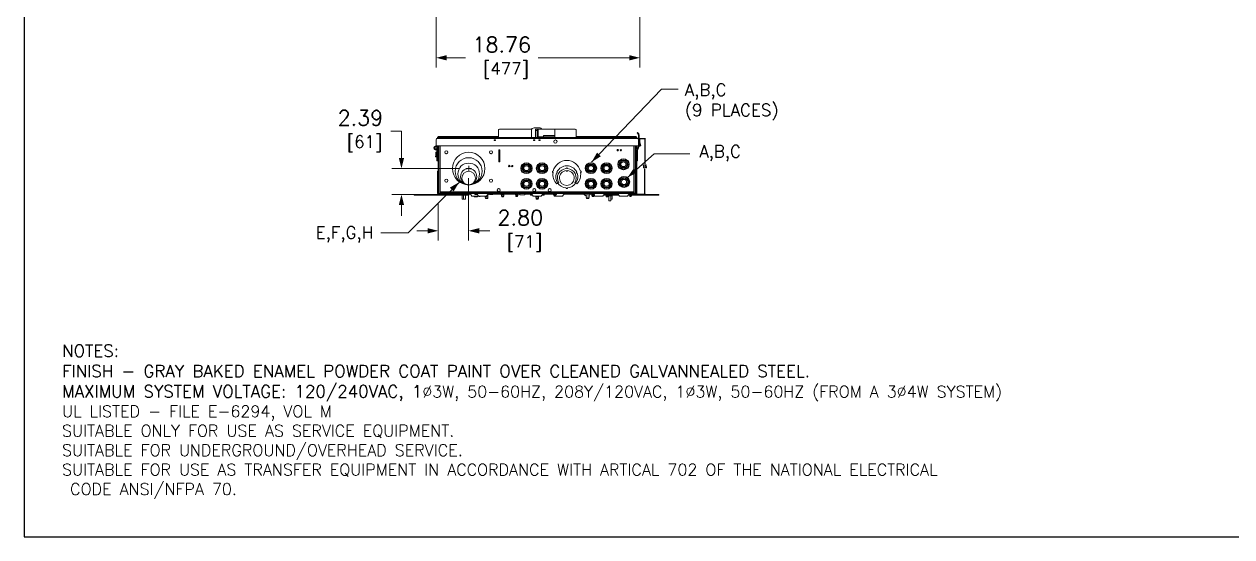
# Model space of a CAD drawing. Header units: inches. Extents: x -79 to 230, y -73 to 141.
# Drawn here: x 0 to 111.2, y 0 to 47.2 of the extents above; entities that cross this region are included whole.
import ezdxf

# ---------------------------------------------------------------- set-up
doc = ezdxf.new("R2010")
doc.units = ezdxf.units.IN
doc.header["$MEASUREMENT"] = 0
doc.linetypes.add('CENTER2', pattern=[1.125, 0.75, -0.125, 0.125, -0.125])
for name, color, linetype, lineweight in [('CENTER1', 2, 'CENTER2', 20), ('CONTINUOUS1', 7, 'Continuous', 20), ('DIM', 2, 'Continuous', 20), ('TEXT1', 3, 'Continuous', 20)]:
    doc.layers.add(name, color=color, linetype=linetype, lineweight=lineweight)
doc.layers.add('VIEWPORT', color=9, linetype='Continuous', plot=False)
doc.styles.add('RomanS', font='romans.shx')
doc.dimstyles.new('SchneiderElectric Dual Below', dxfattribs={"dimscale": 0, "dimtxt": 0.1, "dimasz": 0.07, "dimexe": 0.0625, "dimexo": 0.0625, "dimgap": 0.04, "dimtad": 0, "dimtih": 1, "dimtoh": 1, "dimrnd": 0.001, "dimzin": 4, "dimdsep": 46, "dimtxsty": 'RomanS', "dimblk": 'SEArrow', "dimcen": 0.09, "dimclrd": 256, "dimclre": 256, "dimclrt": 256, "dimadec": 0, "dimazin": 1, "dimtfac": 1, "dimtofl": 0, "dimtmove": 0, "dimatfit": 3, "dimldrblk": 'SEArrow', "dimfxl": 1, "dimtolj": 1, "dimtzin": 0, "dimlwd": -1, "dimlwe": -1, "dimarcsym": 0})

# ---------------------------------------------------------------- blocks, each defined once
blk = doc.blocks.new('SEArrow')
at = {"linetype": 'ByBlock', "lineweight": -2}
blk.add_lwpolyline([(0, 0, 0, 0.5, 0), (-1, 0, 0.5, 0.5, 0)], format="xyseb", dxfattribs=at)
blk = doc.blocks.new('*D12')
at = {"layer": 'Defpoints', "color": 0, "transparency": 16777216}
for p in [(37.95, 62.13), (56.71, 62.13), (56.71, 44.11)]:
    blk.add_point(p, dxfattribs=at)
at = {"layer": 'DIM', "transparency": 16777216}
for p, q in [((37.95, 61.25), (37.95, 43.23)), ((56.71, 61.25), (56.71, 43.23)), ((38.93, 44.11), (40.66, 44.11)), ((55.73, 44.11), (47.33, 44.11))]:
    blk.add_line(p, q, dxfattribs=at)
at = {"layer": 'DIM', "transparency": 16777216, "xscale": 0.9800000000000001, "yscale": 0.9800000000000001, "zscale": 0.9800000000000001, "rotation": 180}
blk.add_blockref('SEArrow', (37.95, 44.11), dxfattribs=at)
at = {"layer": 'DIM', "transparency": 16777216, "xscale": 0.9800000000000001, "yscale": 0.9800000000000001, "zscale": 0.9800000000000001}
blk.add_blockref('SEArrow', (56.71, 44.11), dxfattribs=at)
at = {"layer": 'DIM', "transparency": 16777216, "insert": (43.99, 44.11), "char_height": 1.4, "attachment_point": 5, "style": 'RomanS'}
blk.add_mtext('\\A1;18.76\\P{\\H0.8x; [477]', dxfattribs=at)
blk = doc.blocks.new('*D17')
at = {"layer": 'Defpoints', "color": 0, "transparency": 16777216}
for p in [(40.94, 33.91), (38.14, 31.55), (40.94, 28.18)]:
    blk.add_point(p, dxfattribs=at)
at = {"layer": 'DIM', "transparency": 16777216}
for p, q in [((40.94, 33.04), (40.94, 27.3)), ((38.14, 30.68), (38.14, 27.3)), ((37.16, 28.18), (36.18, 28.18)), ((41.92, 28.18), (42.9, 28.18))]:
    blk.add_line(p, q, dxfattribs=at)
at = {"layer": 'DIM', "transparency": 16777216, "xscale": 0.9800000000000001, "yscale": 0.9800000000000001, "zscale": 0.9800000000000001}
blk.add_blockref('SEArrow', (38.14, 28.18), dxfattribs=at)
at = {"layer": 'DIM', "transparency": 16777216, "xscale": 0.9800000000000001, "yscale": 0.9800000000000001, "zscale": 0.9800000000000001, "rotation": 180}
blk.add_blockref('SEArrow', (40.94, 28.18), dxfattribs=at)
at = {"layer": 'DIM', "transparency": 16777216, "insert": (45.7, 28.18), "char_height": 1.4, "attachment_point": 5, "style": 'RomanS'}
blk.add_mtext('\\A1;2.80\\P{\\H0.8x; [71]', dxfattribs=at)
blk = doc.blocks.new('*D18')
at = {"layer": 'Defpoints', "color": 0, "transparency": 16777216}
for p in [(40.94, 33.91), (34.75, 31.52), (39.46, 31.52)]:
    blk.add_point(p, dxfattribs=at)
at = {"layer": 'DIM', "transparency": 16777216}
for p, q in [((33.77, 37.36), (34.75, 37.36)), ((34.75, 37.36), (34.75, 35.87)), ((34.75, 34.89), (34.75, 35.87)), ((40.07, 33.91), (33.88, 33.91)), ((38.58, 31.52), (33.88, 31.52)), ((34.75, 30.54), (34.75, 29.56))]:
    blk.add_line(p, q, dxfattribs=at)
at = {"layer": 'DIM', "transparency": 16777216, "xscale": 0.9800000000000001, "yscale": 0.9800000000000001, "zscale": 0.9800000000000001}
for p, rotation in [((34.75, 33.91), 270), ((34.75, 31.52), 90)]:
    blk.add_blockref('SEArrow', p, dxfattribs=dict(at, rotation=rotation))
at = {"layer": 'DIM', "transparency": 16777216, "insert": (30.97, 37.36), "char_height": 1.4, "attachment_point": 5, "style": 'RomanS'}
blk.add_mtext('\\A1;2.39\\P{\\H0.8x; [61]', dxfattribs=at)
blk = doc.blocks.new('*D24')
at = {"transparency": 16777216}
for p, q in [((56.51, 36.67), (57.23, 36.67)), ((57.16, 36.6), (57.16, 34.3)), ((57.16, 31.62), (57.16, 33.93)), ((56.44, 31.55), (57.23, 31.55))]:
    blk.add_line(p, q, dxfattribs=at)
at = {"layer": 'Defpoints', "color": 0, "transparency": 16777216}
for p in [(56.45, 36.67), (56.38, 31.55), (57.16, 31.55)]:
    blk.add_point(p, dxfattribs=at)
at = {"transparency": 16777216, "xscale": 0.07, "yscale": 0.07, "zscale": 0.07}
for p, rotation in [((57.16, 36.67), 90), ((57.16, 31.55), 270)]:
    blk.add_blockref('SEArrow', p, dxfattribs=dict(at, rotation=rotation))
at = {"transparency": 16777216, "insert": (57.16, 34.11), "char_height": 0.1, "attachment_point": 5, "style": 'RomanS'}
blk.add_mtext('\\A1;5.12\\P{\\H0.8x; [130]', dxfattribs=at)

msp = doc.modelspace()

# ---------------------------------------------------------------- linework, layer by layer
for centre, radius in [((55.203, 34.306), 0.5), ((55.203, 34.306), 0.375), ((55.203, 34.306), 0.25), ((46.265, 33.941), 0.5), ((46.265, 33.941), 0.375), ((46.265, 33.941), 0.25), ((47.705, 33.941), 0.5), ((47.705, 33.941), 0.375), ((47.705, 33.941), 0.25), ((52.203, 33.946), 0.5), ((52.203, 33.946), 0.375), ((52.203, 33.946), 0.25), ((53.643, 33.946), 0.5), ((53.643, 33.946), 0.375), ((53.643, 33.946), 0.25), ((46.265, 32.506), 0.5), ((46.265, 32.506), 0.375), ((46.265, 32.506), 0.25), ((47.705, 32.506), 0.5), ((47.705, 32.506), 0.375), ((47.705, 32.506), 0.25), ((52.203, 32.506), 0.5), ((52.203, 32.506), 0.375), ((52.203, 32.506), 0.25), ((53.643, 32.506), 0.5), ((53.643, 32.506), 0.375), ((53.643, 32.506), 0.25), ((55.245, 32.673), 0.5), ((55.245, 32.673), 0.375), ((55.245, 32.673), 0.25)]:
    msp.add_circle(centre, radius)
at = {"layer": 'CENTER1'}
for p, q in [((40.693, 33.911), (41.193, 33.911)), ((40.943, 33.661), (40.943, 34.161))]:
    msp.add_line(p, q, dxfattribs=at)
at = {"layer": 'CONTINUOUS1'}
for p, q in [((47.094, 37.415), (47.242, 37.415)), ((47.344, 36.825), (47.344, 36.765)), ((47.358, 37.525), (47.358, 36.825)), ((47.724, 36.825), (47.724, 36.765)), ((48.186, 36.825), (48.186, 36.765)), ((48.798, 36.825), (48.798, 36.765))]:
    msp.add_line(p, q, dxfattribs=at)
for points in [[(38.085, 36.671), (38.085, 36.813), (43.693, 36.813)], [(43.693, 36.867), (38.139, 36.867), (38.139, 36.741)], [(47.094, 36.765), (47.094, 37.531), (47.344, 37.531), (47.344, 37.525)], [(48.872, 36.941), (47.822, 36.941), (47.822, 36.825)], [(50.843, 36.867), (56.377, 36.867), (56.377, 36.813)], [(56.431, 36.705), (56.431, 36.813), (50.843, 36.813)], [(37.999, 35.997), (37.999, 34.985), (38.071, 34.985)], [(38.04, 35.996), (38.04, 35.893)], [(38.139, 35.874), (38.051, 35.874)], [(38.193, 35.997), (38.193, 31.721), (38.139, 31.721)], [(38.254, 31.607), (38.254, 31.661), (56.265, 31.661), (56.265, 35.997)], [(56.151, 35.997), (56.151, 31.769), (38.307, 31.769), (38.307, 35.997)], [(56.711, 36.385), (56.799, 36.009), (56.71, 35.997)], [(37.999, 34.985), (37.876, 34.985), (37.876, 35.005), (37.986, 35.113), (37.999, 35.113), (37.999, 34.985), (37.986, 34.985), (37.986, 35.113)], [(37.958, 35.424), (37.958, 35.11)], [(38.079, 34.96), (38.079, 34.612), (38.022, 34.612), (38.022, 34.985), (38.071, 34.985)], [(38.139, 31.607), (38.139, 31.553), (38.532, 31.553)], [(38.813, 31.553), (40.143, 31.553)], [(41.123, 31.553), (40.868, 31.553)], [(42.468, 31.357), (42.468, 31.273), (42.493, 31.153), (42.693, 31.153), (42.718, 31.273), (42.718, 31.526), (42.683, 31.526)], [(42.468, 31.273), (42.718, 31.273)], [(42.719, 31.577), (42.759, 31.577)], [(42.873, 31.553), (42.757, 31.553)], [(43.906, 31.553), (43.154, 31.553)], [(45.233, 31.553), (44.214, 31.553)], [(45.611, 31.553), (45.514, 31.553)], [(46.767, 31.553), (46.156, 31.553)], [(48.737, 31.553), (47.747, 31.553)], [(49.024, 31.577), (48.74, 31.577)], [(48.788, 31.524), (48.81, 31.426), (48.96, 31.426), (48.981, 31.526)], [(51.561, 31.553), (49.717, 31.553)], [(51.78, 31.482), (51.765, 31.42), (51.637, 31.42), (51.619, 31.497), (51.619, 31.526)], [(51.671, 31.497), (51.619, 31.497)], [(52.253, 31.553), (52.156, 31.553)], [(54.769, 31.461), (53.368, 31.461)], [(54.729, 31.517), (53.407, 31.517)], [(53.553, 31.553), (53.433, 31.553)], [(53.568, 31.461), (53.568, 31.517)], [(53.788, 31.411), (53.788, 31.409), (53.598, 31.409), (53.598, 31.461), (53.788, 31.461), (53.788, 31.44)], [(54.167, 31.461), (54.167, 31.101), (54.037, 31.101), (54.037, 31.411)], [(54.704, 31.553), (54.372, 31.553)], [(55.684, 31.553), (55.714, 31.553)]]:
    msp.add_lwpolyline(points, dxfattribs=at)
for points in [[(56.447, 36.671, 0.3342055), (56.322, 36.765), (38.214, 36.765, 0.3342055), (38.089, 36.671, 1.3287729)], [(43.693, 36.765), (43.693, 37.415, -0.4142136), (43.823, 37.545), (46.763, 37.545)], [(46.724, 36.765), (46.724, 37.411, -0.4142136), (46.974, 37.661), (47.474, 37.661, -0.2812405), (47.697, 37.525)], [(47.685, 37.545), (50.713, 37.545, -0.4142136), (50.843, 37.415), (50.843, 36.765)], [(56.71, 35.997), (56.71, 36.568, 0.4432676), (56.596, 36.671), (38.059, 36.671, 0.4142136), (37.945, 36.557), (37.945, 35.997), (56.71, 35.997)], [(38.126, 35.621, 0.0882559), (38.079, 35.573, 0.1700618), (38.069, 35.533), (38.069, 35, 0.2189437), (38.099, 34.935, 0), (38.126, 34.912)], [(38.139, 35.757), (38.119, 35.757, 0.4142136), (38.079, 35.717), (38.079, 35.573)], [(38.126, 34.912, 0.4968784), (38.13, 34.912, 0.1424343), (38.132, 34.919, 0.0467744), (38.131, 34.954, 0.0406578), (38.129, 34.968), (38.129, 35.565, 0.0167213), (38.132, 35.6, 0.0319546), (38.132, 35.609, 0.0800526), (38.13, 35.621, 0.5869405), (38.126, 35.621, 3.8107501)], [(38.139, 35.997), (38.139, 31.721, 0.4142136), (38.254, 31.607), (56.263, 31.607, 0.4250734), (56.377, 31.721), (56.377, 35.997)], [(56.005, 31.553), (56.377, 31.553), (56.377, 31.607), (56.431, 31.607), (56.431, 34.607), (56.442, 34.607), (56.442, 34.612), (56.49, 34.612), (56.49, 35.583), (56.49, 35.72), (56.488, 35.737, 0.1013693), (56.472, 35.773)], [(37.999, 35.424), (37.958, 35.424, 0.4142136), (37.906, 35.372), (37.906, 35.159, 0.4001061), (37.958, 35.11), (37.983, 35.11)], [(50.734, 32.604, 0.5542233), (50.044, 33.903, 1.0274917), (49.923, 33.903, 0.5544078), (49.232, 32.604), (49.053, 32.501, -0.2250519), (48.714, 33.544, -1.0237187), (48.734, 33.662, -0.7999198), (51.232, 33.662, -1.0237187), (51.253, 33.544, -0.2250519), (50.913, 32.501), (50.734, 32.604)], [(50.038, 32.138, 0.500392), (50.94, 33.49, -0.9708675), (50.894, 33.6, 0.6221423), (49.073, 33.6, -0.9708675), (49.026, 33.49, 0.497453), (49.918, 32.139, 1.0332876), (50.038, 32.138)], [(49.923, 33.722, 22.8648955), (50.043, 33.722, -1.0278864), (49.923, 33.722)], [(38.532, 31.577, 0.4142136), (38.502, 31.607, -0.9196714)], [(38.813, 31.577, -0.4142136), (38.843, 31.607, -91.1850671)], [(40.11, 31.607, -0.3394543), (40.129, 31.592, -0.0391376), (40.135, 31.572, 0.3165188), (40.206, 31.517, 1.0530305)], [(40.238, 31.607, -0.3394543), (40.257, 31.592, -0.0391376), (40.263, 31.572, 0.3165188), (40.334, 31.517, 1.0530305)], [(40.9, 31.607, 0.3394543), (40.881, 31.592, 0.0391376), (40.876, 31.572, -0.3165188), (40.804, 31.517, -1.0530305)], [(41.937, 31.357, -0.0433037), (41.926, 31.357), (41.301, 31.357, -0.2198588), (41.245, 31.383), (41.088, 31.602, 0.1981972), (41.08, 31.607)], [(41.52, 31.577, 0.4142136), (41.49, 31.607, 1.2726504)], [(42.749, 31.607, 0.1094348), (42.734, 31.597), (42.581, 31.383, -0.265692), (42.525, 31.357), (41.9, 31.357, -0.2198588), (41.843, 31.383), (41.686, 31.602, 0.1981972), (41.679, 31.607, -4.1662991)], [(42.718, 31.526), (42.757, 31.526), (42.757, 31.577, -0.4142136), (42.787, 31.607), (42.843, 31.607, -0.4142136), (42.873, 31.577, 1)], [(43.154, 31.577, -0.4142136), (43.184, 31.607, -1.1034328)], [(43.906, 31.577, 0.4142136), (43.876, 31.607, 641.7489711)], [(44.233, 31.605, 0.3152988), (44.214, 31.577, 0.7990599)], [(45.233, 31.577, 0.4142136), (45.203, 31.607, -1.2187095)], [(45.514, 31.577, -0.4176981), (45.544, 31.607, -10.1445522)], [(46.21, 31.607, 0.129146), (46.192, 31.589), (46.111, 31.508, -0.1469297), (46.038, 31.482), (45.728, 31.482, -0.1989124), (45.648, 31.515), (45.574, 31.589, 0.0255078), (45.553, 31.607, -4.1662991)], [(47.794, 31.607, 0.1094348), (47.779, 31.597), (47.626, 31.383, -0.265692), (47.57, 31.357), (46.945, 31.357, -0.2198588), (46.888, 31.383), (46.731, 31.602, 0.1981972), (46.724, 31.607, -4.1662991)], [(49.764, 31.607, 0.1094348), (49.749, 31.597), (49.596, 31.383, -0.265692), (49.54, 31.357), (48.915, 31.357, -0.2198588), (48.858, 31.383), (48.701, 31.602, 0.1981972), (48.694, 31.607, -4.1662991)], [(49.054, 31.607, 0.3143118), (49.024, 31.577), (49.024, 31.526), (48.743, 31.526), (48.743, 31.577, 0.4142136), (48.713, 31.607, 0)], [(51.637, 31.526), (51.561, 31.526), (51.561, 31.577, 0.4126974), (51.531, 31.607, -772.3207595)], [(52.21, 31.607, 0.129146), (52.192, 31.589), (52.111, 31.508, -0.1469297), (52.038, 31.482), (51.728, 31.482, -0.1989124), (51.648, 31.515), (51.574, 31.589, 0.0255078), (51.553, 31.607, -4.1662991)], [(52.253, 31.577, 0.4142136), (52.223, 31.607, 0.1790513)], [(53.48, 31.607, 0.1094348), (53.465, 31.597), (53.312, 31.383, -0.265692), (53.256, 31.357), (52.631, 31.357, -0.2198588), (52.574, 31.383), (52.417, 31.602, 0.1981972), (52.41, 31.607, -4.1662991)], [(52.534, 31.577, -0.4142136), (52.564, 31.607, 1.1906624)], [(53.673, 31.526), (53.553, 31.526), (53.553, 31.577, 0.4142136), (53.523, 31.607, 14.4074504)], [(53.612, 31.607, -0.3394543), (53.631, 31.592, -0.0285216), (53.637, 31.572, 0.3394543), (53.708, 31.517, -0.7441437)], [(54.131, 31.411), (53.756, 31.411, -0.0801288), (53.821, 31.461), (54.069, 31.461, -0.0588302), (54.131, 31.411, 1.7051098)], [(54.274, 31.607, 0.3394543), (54.255, 31.592, 0.0285216), (54.25, 31.572, -0.3394543), (54.178, 31.517, 0.7441437)], [(54.214, 31.526), (54.256, 31.526), (54.256, 31.577, -0.4142136), (54.286, 31.607, -0.117508)], [(54.404, 31.607, 0.3394543), (54.385, 31.592, -0.3961608), (54.308, 31.517, 0.2477549)], [(55.731, 31.607, 0.1094348), (55.716, 31.597), (55.563, 31.383, -0.265692), (55.507, 31.357), (54.882, 31.357, -0.2198588), (54.825, 31.383), (54.668, 31.602, 0.1981972), (54.661, 31.607, -4.1662991)], [(55.714, 31.577, 0.1154553), (55.711, 31.59, 10.4547498)], [(56.005, 31.577, -0.4142136), (56.035, 31.607, 6.1587071)]]:
    msp.add_lwpolyline(points, format="xyb", dxfattribs=at)
for points in [[(48.872, 37.525), (47.242, 37.525), (47.242, 36.825), (48.872, 36.825)], [(43.301, 36.501), (43.301, 36.541), (43.426, 36.541), (43.426, 36.501)], [(43.708, 35.649), (43.808, 35.649), (43.808, 34.529), (43.708, 34.529)], [(46.912, 36.501), (47.037, 36.501), (47.037, 36.541), (46.912, 36.541)], [(47.412, 36.501), (47.537, 36.501), (47.537, 36.541), (47.412, 36.541)], [(56.377, 35.997), (56.472, 35.997), (56.472, 35.757), (56.377, 35.757)], [(43.708, 35.591), (43.781, 35.591), (43.781, 34.591), (43.708, 34.591)], [(38.085, 33.684), (38.139, 33.684), (38.139, 31.607), (38.085, 31.607)], [(35.936, 31.517), (40.944, 31.517), (40.944, 31.461), (35.936, 31.461)], [(38.532, 31.577), (38.813, 31.577), (38.813, 31.526), (38.532, 31.526)], [(40.348, 31.461), (40.476, 31.461), (40.476, 31.101), (40.348, 31.101)], [(40.663, 31.101), (40.476, 31.101), (40.476, 31.461), (40.663, 31.461)], [(41.464, 31.357), (41.762, 31.357), (41.762, 31.317), (41.464, 31.317)], [(41.52, 31.577), (41.705, 31.577), (41.741, 31.526), (41.52, 31.526)], [(41.871, 31.357), (42.002, 31.357), (42.002, 31.342), (41.871, 31.342)], [(42.873, 31.577), (43.154, 31.577), (43.154, 31.526), (42.873, 31.526)], [(43.906, 31.577), (44.214, 31.577), (44.214, 31.526), (43.906, 31.526)], [(43.978, 31.526), (44.168, 31.526), (44.168, 31.409), (43.978, 31.409)], [(43.978, 31.409), (44.168, 31.409), (44.149, 31.301), (43.997, 31.301)], [(45.233, 31.577), (45.514, 31.577), (45.514, 31.526), (45.233, 31.526)], [(45.278, 31.526), (45.468, 31.526), (45.468, 31.434), (45.278, 31.434)], [(45.278, 31.434), (45.468, 31.434), (45.449, 31.326), (45.297, 31.326)], [(46.632, 31.517), (46.793, 31.517), (46.832, 31.461), (46.632, 31.461)], [(47.137, 31.357), (47.387, 31.357), (47.387, 31.273), (47.137, 31.273)], [(47.137, 31.273), (47.387, 31.273), (47.362, 31.153), (47.162, 31.153)], [(47.164, 31.153), (47.351, 31.153), (47.351, 31.101), (47.164, 31.101)], [(47.882, 31.461), (47.682, 31.461), (47.721, 31.517), (47.882, 31.517)], [(51.779, 31.478), (52.029, 31.478), (52.029, 31.273), (51.779, 31.273)], [(51.779, 31.273), (52.029, 31.273), (52.004, 31.153), (51.804, 31.153)], [(52.253, 31.577), (52.534, 31.577), (52.534, 31.526), (52.253, 31.526)], [(52.298, 31.526), (52.488, 31.526), (52.488, 31.434), (52.298, 31.434)], [(52.298, 31.434), (52.488, 31.434), (52.469, 31.326), (52.317, 31.326)], [(53.598, 31.409), (53.788, 31.409), (53.769, 31.301), (53.617, 31.301)], [(53.85, 31.411), (54.037, 31.411), (54.037, 30.941), (53.85, 30.941)], [(58.448, 31.517), (55.658, 31.517), (55.619, 31.461), (58.448, 31.461)], [(56.005, 31.526), (55.714, 31.526), (55.714, 31.577), (56.005, 31.577)], [(55.772, 31.461), (55.936, 31.461), (55.936, 31.406), (55.772, 31.406)], [(55.772, 31.406), (55.936, 31.406), (55.918, 31.329), (55.79, 31.329)], [(55.797, 31.701), (55.957, 31.701), (55.957, 31.661), (55.797, 31.661)]]:
    msp.add_lwpolyline(points, close=True, dxfattribs=at)
for points in [[(56.498, 37.231), (56.457, 37.197), (56.565, 37.068, -0.176327), (56.579, 37.03), (56.579, 35.944, -0.107705), (56.574, 35.919), (56.399, 35.504, 0.0913965), (56.389, 35.457), (56.389, 34.607), (56.442, 34.607), (56.442, 35.457, -0.107705), (56.448, 35.482), (56.622, 35.897, 0.0913965), (56.632, 35.944), (56.632, 37.03, 0.176327), (56.606, 37.102)], [(37.902, 35.711), (37.976, 35.711), (37.976, 35.641), (37.902, 35.641, -1.0115025), (37.902, 35.971), (37.992, 35.971), (37.992, 35.901), (37.902, 35.901, 1.018007)], [(38.896, 35.271, 0.9563106), (38.871, 35.271, -22.3776674)], [(43.016, 35.271, 0.9563106), (42.991, 35.271, -22.3776674)], [(38.896, 32.651, 0.9563106), (38.871, 32.651, -22.3776674)], [(43.016, 32.651, 0.9563106), (42.991, 32.651, -22.3776674)], [(43.7, 32.068, 0.9563106), (43.725, 32.068, -22.3776674)], [(46.973, 32.068, 0.9563106), (46.998, 32.068, -22.3776674)], [(48.393, 32.068, 0.9563106), (48.418, 32.068, -22.3776674)]]:
    msp.add_lwpolyline(points, format="xyb", close=True, dxfattribs=at)
for centre, radius in [((37.902, 35.804), 0.164), ((37.902, 35.804), 0.0938), ((48.93, 36.397), 0.155), ((54.676, 35.6), 0.07), ((54.676, 35.6), 0.0625), ((54.956, 35.599), 0.0625), ((40.943, 33.911), 1.5), ((40.943, 33.661), 1.25), ((40.943, 33.411), 1), ((40.943, 33.161), 0.75), ((40.943, 33.036), 0.625), ((44.683, 34.139), 0.07), ((44.683, 34.139), 0.0625), ((44.963, 34.138), 0.0625)]:
    msp.add_circle(centre, radius, dxfattribs=at)
at = {"layer": 'VIEWPORT'}
msp.add_lwpolyline([(0, 0), (112.035, 0), (112.035, 12.768), (229.6, 12.768), (229.6, 141.336), (0, 141.336)], close=True, dxfattribs=at)

# ---------------------------------------------------------------- texts
at = {"color": 1, "char_height": 0.1, "style": 'RomanS'}
for insert, attachment_point in [((60.288, 42.45), 1), ((61.348, 36.508), 1), ((34.317, 29.321), 9)]:
    msp.add_mtext('\\A1;', dxfattribs=dict(at, insert=insert, attachment_point=attachment_point))
at = {"layer": 'TEXT1', "char_height": 1.12, "style": 'RomanS'}
for s, insert, attachment_point in [('\\A1;A,B,C\\P(9 PLACES)', (60.845, 41.726), 1), ('\\A1;A,B,C', (62.186, 35.323), 4), ('\\A1;E,F,G,H', (26.861, 27.847), 4), ('\\A1;NOTES:\\PFINISH - GRAY BAKED ENAMEL POWDER COAT PAINT OVER CLEANED GALVANNEALED STEEL.\\PMAXIMUM SYSTEM VOLTAGE: 120/240VAC, 1{\\A0;\\H0.9583x;Ø3W, 50-60HZ, 208Y/120VAC, 1Ø3W, 50-60HZ (FROM A 3Ø4W SYSTEM)\\PUL LISTED - FILE E-6294, VOL M\\PSUITABLE ONLY FOR USE AS SERVICE EQUIPMENT.\\PSUITABLE FOR UNDERGROUND/OVERHEAD SERVICE.\\PSUITABLE FOR USE AS TRANSFER EQUIPMENT IN ACCORDANCE WITH ARTICAL 702 OF THE NATIONAL ELECTRICAL\\P CODE ANSI/NFPA 70.}', (3.5, 3.5), 7)]:
    msp.add_mtext(s, dxfattribs=dict(at, insert=insert, attachment_point=attachment_point))

# ---------------------------------------------------------------- dimensions: what is measured, and where the dimension line sits
dim = msp.add_linear_dim(base=(57.164, 31.553), p1=(56.447, 36.671), p2=(56.377, 31.553), angle=90, dimstyle='SchneiderElectric Dual Below', override={"dimscale": 1, "dimpost": '\\P{\\H0.8x;'})
dim.commit()
dim.dimension.update_dxf_attribs({"geometry": '*D24', "text_midpoint": (57.164, 34.112)})
at = {"layer": 'DIM'}
for base, p1, p2, picture, middle in [((56.71, 44.105), (37.946, 62.126), (56.71, 62.126), '*D12', (43.995, 44.105)), ((40.943, 28.18), (38.139, 31.553), (40.943, 33.911), '*D17', (45.703, 28.18))]:
    dim = msp.add_linear_dim(base=base, p1=p1, p2=p2, dimstyle='SchneiderElectric Dual Below', override={"dimscale": 14, "dimpost": '\\P{\\H0.8x;'}, dxfattribs=at)
    dim.commit()
    dim.dimension.update_dxf_attribs({"geometry": picture, "text_midpoint": middle, "dimtype": 160})
dim = msp.add_linear_dim(base=(34.752, 31.517), p1=(40.943, 33.911), p2=(39.459, 31.517), angle=90, dimstyle='SchneiderElectric Dual Below', override={"dimscale": 14, "dimpost": '\\P{\\H0.8x;', "dimtmove": 1}, dxfattribs=at)
dim.commit()
dim.dimension.update_dxf_attribs({"geometry": '*D18', "text_midpoint": (34.079, 37.365), "dimtype": 160})

# ---------------------------------------------------------------- leaders
at = {"layer": 'TEXT1'}
for points, override in [([(52.266, 34.505), (58.714, 41.217), (60.248, 41.217)], {"dimscale": 14}), ([(55.573, 33.087), (58.023, 35.276), (61.307, 35.275)], {"dimscale": 14}), ([(40.083, 32.67), (35.357, 27.984), (32.858, 27.984)], {"dimscale": 14, "dimtmove": 1})]:
    msp.add_leader(points, dimstyle='SchneiderElectric Dual Below', override=override, dxfattribs=at)

doc.saveas('drawing.dxf')
